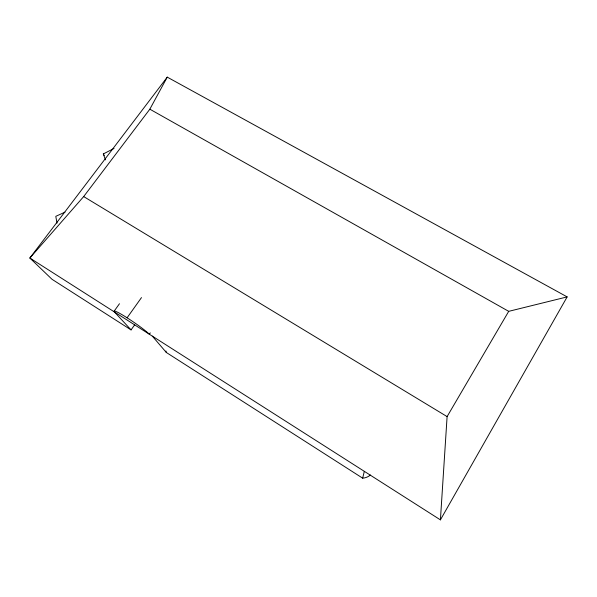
<?xml version="1.0" encoding="UTF-8"?>
<svg xmlns="http://www.w3.org/2000/svg" width="597" height="597" viewBox="0 0 597 597"><rect width="100%" height="100%" fill="white"/><g stroke="black" fill="none" stroke-linecap="round" stroke-linejoin="round"><path stroke-width="0.9" d="M440.414 519.868L447.101 416.602L508.704 311.343L567.15 296.896L440.414 519.868L29.85 258.023L167.257 77.132L567.15 296.896M152.317 336.126L166.324 352.476L362.655 478.167L364.319 471.339M134.691 324.783L131.064 329.902L51.991 279.277L29.85 258.023L83.677 196.57L149.84 109.184L167.257 77.132M150.295 332.88L149.347 334.23A22.067 1.955 34.4 0 0 127.191 317.858A22.067 1.955 34.4 0 0 114.475 311.992L131.064 329.902M127.101 317.798L141.489 297.59M114.124 311.186L119.475 303.731M105.505 159.862L103.311 153.936L114.042 148.452M64.998 212.159L55.79 216.338L56.999 223.159M149.84 109.184L508.704 311.343M83.677 196.57L447.101 416.602M103.311 153.936L104.229 155.489M166.324 352.476A13.149 12.41 -37.3 0 1 165.921 350.991M370.401 475.018A14.127 13.753 62.1 0 1 362.655 478.167"/></g></svg>
